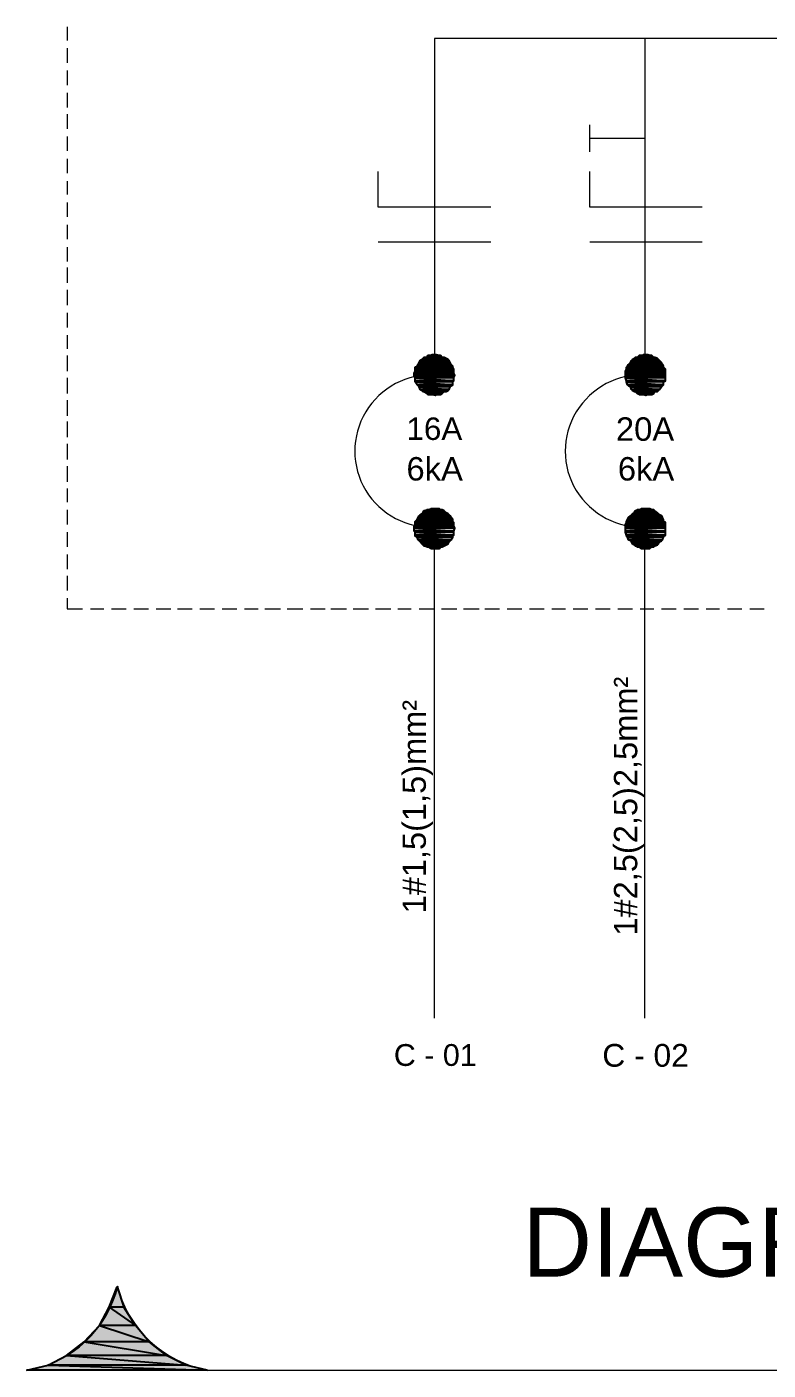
# Model space of a CAD drawing. Header units: millimetres. Extents: x 53 to 176, y -29 to 32.
# Drawn here: x 90.101 to 92.63, y 23.344 to 27.926 of the extents above; entities that cross this region are included whole.
import ezdxf

# ---------------------------------------------------------------- set-up
doc = ezdxf.new("R2010")
doc.units = ezdxf.units.MM
doc.layers.add('13 - Diagrama unifilar', color=7, linetype='Continuous', lineweight=30)
doc.styles.add('Arial0', font='arial.ttf', dxfattribs={"height": 3.14658})

msp = doc.modelspace()

# ---------------------------------------------------------------- hatches: boundary and pattern name
at = {"layer": '13 - Diagrama unifilar', "true_color": 0x000007}
h = msp.add_hatch(color=7, dxfattribs=at)
h.paths.add_polyline_path([(91.5118, 26.8042), (91.4688, 26.8042), (91.5184, 26.7976)])
h.paths.add_polyline_path([(91.4688, 26.8042), (91.5184, 26.7976), (91.4655, 26.7976)])
h = msp.add_hatch(color=7, dxfattribs=at)
h.paths.add_polyline_path([(91.4986, 26.8075), (91.4821, 26.8075), (91.5085, 26.8042)])
h.paths.add_polyline_path([(91.4821, 26.8075), (91.5085, 26.8042), (91.4788, 26.8042)])
h = msp.add_hatch(color=7, dxfattribs=at)
h.paths.add_polyline_path([(92.233, 26.8042), (92.19, 26.8042), (92.2396, 26.7976)])
h.paths.add_polyline_path([(92.19, 26.8042), (92.2396, 26.7976), (92.1834, 26.7976)])
h = msp.add_hatch(color=7, dxfattribs=at)
h.paths.add_polyline_path([(92.2197, 26.8075), (92.2032, 26.8075), (92.2264, 26.8042)])
h.paths.add_polyline_path([(92.2032, 26.8075), (92.2264, 26.8042), (92.1966, 26.8042)])
h = msp.add_hatch(color=7, dxfattribs=at)
h.paths.add_polyline_path([(91.5548, 26.7678), (91.4324, 26.7678), (91.5548, 26.7645)])
h.paths.add_polyline_path([(91.4324, 26.7678), (91.5548, 26.7645), (91.4258, 26.7645)])
h = msp.add_hatch(color=7, dxfattribs=at)
h.paths.add_polyline_path([(91.5548, 26.7645), (91.4258, 26.7645), (91.5581, 26.7579)])
h.paths.add_polyline_path([(91.4258, 26.7645), (91.5581, 26.7579), (91.4258, 26.7579)])
h = msp.add_hatch(color=7, dxfattribs=at)
h.paths.add_polyline_path([(91.5581, 26.7579), (91.4258, 26.7579), (91.5581, 26.7513)])
h.paths.add_polyline_path([(91.4258, 26.7579), (91.5581, 26.7513), (91.4258, 26.7513)])
h = msp.add_hatch(color=7, dxfattribs=at)
h.paths.add_polyline_path([(91.5482, 26.7744), (91.4357, 26.7744), (91.5548, 26.7678)])
h.paths.add_polyline_path([(91.4357, 26.7744), (91.5548, 26.7678), (91.4324, 26.7678)])
h = msp.add_hatch(color=7, dxfattribs=at)
h.paths.add_polyline_path([(91.5449, 26.781), (91.4391, 26.781), (91.5482, 26.7744)])
h.paths.add_polyline_path([(91.4391, 26.781), (91.5482, 26.7744), (91.4357, 26.7744)])
h = msp.add_hatch(color=7, dxfattribs=at)
h.paths.add_polyline_path([(91.5416, 26.7876), (91.4424, 26.7876), (91.5449, 26.781)])
h.paths.add_polyline_path([(91.4424, 26.7876), (91.5449, 26.781), (91.4391, 26.781)])
h = msp.add_hatch(color=7, dxfattribs=at)
h.paths.add_polyline_path([(91.5383, 26.7909), (91.449, 26.7909), (91.5416, 26.7876)])
h.paths.add_polyline_path([(91.449, 26.7909), (91.5416, 26.7876), (91.4424, 26.7876)])
h = msp.add_hatch(color=7, dxfattribs=at)
h.paths.add_polyline_path([(91.5317, 26.7943), (91.4523, 26.7943), (91.5383, 26.7909)])
h.paths.add_polyline_path([(91.4523, 26.7943), (91.5383, 26.7909), (91.449, 26.7909)])
h = msp.add_hatch(color=7, dxfattribs=at)
h.paths.add_polyline_path([(91.5251, 26.7976), (91.4556, 26.7976), (91.5317, 26.7943)])
h.paths.add_polyline_path([(91.4556, 26.7976), (91.5317, 26.7943), (91.4523, 26.7943)])
h = msp.add_hatch(color=7, dxfattribs=at)
h.paths.add_polyline_path([(92.2793, 26.7579), (92.147, 26.7579), (92.2793, 26.7513)])
h.paths.add_polyline_path([(92.147, 26.7579), (92.2793, 26.7513), (92.1437, 26.7513)])
h = msp.add_hatch(color=7, dxfattribs=at)
h.paths.add_polyline_path([(92.2727, 26.7678), (92.1503, 26.7678), (92.2727, 26.7645)])
h.paths.add_polyline_path([(92.1503, 26.7678), (92.2727, 26.7645), (92.147, 26.7645)])
h = msp.add_hatch(color=7, dxfattribs=at)
h.paths.add_polyline_path([(92.2727, 26.7645), (92.147, 26.7645), (92.2793, 26.7579)])
h.paths.add_polyline_path([(92.147, 26.7645), (92.2793, 26.7579), (92.147, 26.7579)])
h = msp.add_hatch(color=7, dxfattribs=at)
h.paths.add_polyline_path([(92.2694, 26.7744), (92.1536, 26.7744), (92.2727, 26.7678)])
h.paths.add_polyline_path([(92.1536, 26.7744), (92.2727, 26.7678), (92.1503, 26.7678)])
h = msp.add_hatch(color=7, dxfattribs=at)
h.paths.add_polyline_path([(92.2661, 26.781), (92.1602, 26.781), (92.2694, 26.7744)])
h.paths.add_polyline_path([(92.1602, 26.781), (92.2694, 26.7744), (92.1536, 26.7744)])
h = msp.add_hatch(color=7, dxfattribs=at)
h.paths.add_polyline_path([(92.2594, 26.7876), (92.1635, 26.7876), (92.2661, 26.781)])
h.paths.add_polyline_path([(92.1635, 26.7876), (92.2661, 26.781), (92.1602, 26.781)])
h = msp.add_hatch(color=7, dxfattribs=at)
h.paths.add_polyline_path([(92.2561, 26.7909), (92.1668, 26.7909), (92.2594, 26.7876)])
h.paths.add_polyline_path([(92.1668, 26.7909), (92.2594, 26.7876), (92.1635, 26.7876)])
h = msp.add_hatch(color=7, dxfattribs=at)
h.paths.add_polyline_path([(92.2528, 26.7943), (92.1734, 26.7943), (92.2561, 26.7909)])
h.paths.add_polyline_path([(92.1734, 26.7943), (92.2561, 26.7909), (92.1668, 26.7909)])
h = msp.add_hatch(color=7, dxfattribs=at)
h.paths.add_polyline_path([(92.2429, 26.7976), (92.1767, 26.7976), (92.2528, 26.7943)])
h.paths.add_polyline_path([(92.1767, 26.7976), (92.2528, 26.7943), (92.1734, 26.7943)])
h = msp.add_hatch(color=7, dxfattribs=at)
h.paths.add_polyline_path([(91.5581, 26.7513), (91.4258, 26.7513), (91.5581, 26.7446)])
h.paths.add_polyline_path([(91.4258, 26.7513), (91.5581, 26.7446), (91.4225, 26.7446)])
h = msp.add_hatch(color=7, dxfattribs=at)
h.paths.add_polyline_path([(91.5581, 26.7446), (91.4225, 26.7446), (91.5615, 26.738)])
h.paths.add_polyline_path([(91.4225, 26.7446), (91.5615, 26.738), (91.4225, 26.738)])
h = msp.add_hatch(color=7, dxfattribs=at)
h.paths.add_polyline_path([(91.5615, 26.738), (91.4225, 26.738), (91.5581, 26.7314)])
h.paths.add_polyline_path([(91.4225, 26.738), (91.5581, 26.7314), (91.4225, 26.7314)])
h = msp.add_hatch(color=7, dxfattribs=at)
h.paths.add_polyline_path([(91.5581, 26.7314), (91.4225, 26.7314), (91.5581, 26.7281)])
h.paths.add_polyline_path([(91.4225, 26.7314), (91.5581, 26.7281), (91.4258, 26.7281)])
h = msp.add_hatch(color=7, dxfattribs=at)
h.paths.add_polyline_path([(91.5581, 26.7281), (91.4258, 26.7281), (91.5581, 26.7182)])
h.paths.add_polyline_path([(91.4258, 26.7281), (91.5581, 26.7182), (91.4258, 26.7182)])
h = msp.add_hatch(color=7, dxfattribs=at)
h.paths.add_polyline_path([(91.5581, 26.7182), (91.4258, 26.7182), (91.5548, 26.7149)])
h.paths.add_polyline_path([(91.4258, 26.7182), (91.5548, 26.7149), (91.4258, 26.7149)])
h = msp.add_hatch(color=7, dxfattribs=at)
h.paths.add_polyline_path([(91.5548, 26.7149), (91.4258, 26.7149), (91.5548, 26.7049)])
h.paths.add_polyline_path([(91.4258, 26.7149), (91.5548, 26.7049), (91.4324, 26.7049)])
h = msp.add_hatch(color=7, dxfattribs=at)
h.paths.add_polyline_path([(92.2793, 26.7513), (92.1437, 26.7513), (92.2793, 26.7446)])
h.paths.add_polyline_path([(92.1437, 26.7513), (92.2793, 26.7446), (92.1437, 26.7446)])
h = msp.add_hatch(color=7, dxfattribs=at)
h.paths.add_polyline_path([(92.2793, 26.7446), (92.1437, 26.7446), (92.2793, 26.738)])
h.paths.add_polyline_path([(92.1437, 26.7446), (92.2793, 26.738), (92.1437, 26.738)])
h = msp.add_hatch(color=7, dxfattribs=at)
h.paths.add_polyline_path([(92.2793, 26.738), (92.1437, 26.738), (92.2793, 26.7314)])
h.paths.add_polyline_path([(92.1437, 26.738), (92.2793, 26.7314), (92.1437, 26.7314)])
h = msp.add_hatch(color=7, dxfattribs=at)
h.paths.add_polyline_path([(92.2793, 26.7314), (92.1437, 26.7314), (92.2793, 26.7281)])
h.paths.add_polyline_path([(92.1437, 26.7314), (92.2793, 26.7281), (92.1437, 26.7281)])
h = msp.add_hatch(color=7, dxfattribs=at)
h.paths.add_polyline_path([(92.2793, 26.7281), (92.1437, 26.7281), (92.2793, 26.7182)])
h.paths.add_polyline_path([(92.1437, 26.7281), (92.2793, 26.7182), (92.147, 26.7182)])
h = msp.add_hatch(color=7, dxfattribs=at)
h.paths.add_polyline_path([(92.2793, 26.7182), (92.147, 26.7182), (92.2727, 26.7149)])
h.paths.add_polyline_path([(92.147, 26.7182), (92.2727, 26.7149), (92.147, 26.7149)])
h = msp.add_hatch(color=7, dxfattribs=at)
h.paths.add_polyline_path([(92.2727, 26.7149), (92.147, 26.7149), (92.2727, 26.7049)])
h.paths.add_polyline_path([(92.147, 26.7149), (92.2727, 26.7049), (92.1503, 26.7049)])
h = msp.add_hatch(color=7, dxfattribs=at)
h.paths.add_polyline_path([(91.5548, 26.7049), (91.4324, 26.7049), (91.5482, 26.7016)])
h.paths.add_polyline_path([(91.4324, 26.7049), (91.5482, 26.7016), (91.4357, 26.7016)])
h = msp.add_hatch(color=7, dxfattribs=at)
h.paths.add_polyline_path([(91.5482, 26.7016), (91.4357, 26.7016), (91.5449, 26.6983)])
h.paths.add_polyline_path([(91.4357, 26.7016), (91.5449, 26.6983), (91.4391, 26.6983)])
h = msp.add_hatch(color=7, dxfattribs=at)
h.paths.add_polyline_path([(91.5449, 26.6983), (91.4391, 26.6983), (91.5416, 26.6884)])
h.paths.add_polyline_path([(91.4391, 26.6983), (91.5416, 26.6884), (91.4424, 26.6884)])
h = msp.add_hatch(color=7, dxfattribs=at)
h.paths.add_polyline_path([(91.5416, 26.6884), (91.4424, 26.6884), (91.5383, 26.6851)])
h.paths.add_polyline_path([(91.4424, 26.6884), (91.5383, 26.6851), (91.449, 26.6851)])
h = msp.add_hatch(color=7, dxfattribs=at)
h.paths.add_polyline_path([(91.5383, 26.6851), (91.449, 26.6851), (91.5317, 26.6818)])
h.paths.add_polyline_path([(91.449, 26.6851), (91.5317, 26.6818), (91.4523, 26.6818)])
h = msp.add_hatch(color=7, dxfattribs=at)
h.paths.add_polyline_path([(91.5251, 26.6818), (91.4556, 26.6818), (91.5184, 26.6752)])
h.paths.add_polyline_path([(91.4556, 26.6818), (91.5184, 26.6752), (91.4655, 26.6752)])
h = msp.add_hatch(color=7, dxfattribs=at)
h.paths.add_polyline_path([(91.5184, 26.6752), (91.4655, 26.6752), (91.5118, 26.6719)])
h.paths.add_polyline_path([(91.4655, 26.6752), (91.5118, 26.6719), (91.4688, 26.6719)])
h = msp.add_hatch(color=7, dxfattribs=at)
h.paths.add_polyline_path([(91.4788, 26.6719), (91.4821, 26.6719), (91.4986, 26.6719)])
h.paths.add_polyline_path([(91.4821, 26.6719), (91.4986, 26.6719), (91.4953, 26.6686)])
h = msp.add_hatch(color=7, dxfattribs=at)
h.paths.add_polyline_path([(92.2727, 26.7049), (92.1503, 26.7049), (92.2694, 26.7016)])
h.paths.add_polyline_path([(92.1503, 26.7049), (92.2694, 26.7016), (92.1536, 26.7016)])
h = msp.add_hatch(color=7, dxfattribs=at)
h.paths.add_polyline_path([(92.2694, 26.7016), (92.1536, 26.7016), (92.2661, 26.6983)])
h.paths.add_polyline_path([(92.1536, 26.7016), (92.2661, 26.6983), (92.1602, 26.6983)])
h = msp.add_hatch(color=7, dxfattribs=at)
h.paths.add_polyline_path([(92.2661, 26.6983), (92.1602, 26.6983), (92.2594, 26.6884)])
h.paths.add_polyline_path([(92.1602, 26.6983), (92.2594, 26.6884), (92.1635, 26.6884)])
h = msp.add_hatch(color=7, dxfattribs=at)
h.paths.add_polyline_path([(92.2594, 26.6884), (92.1635, 26.6884), (92.2561, 26.6851)])
h.paths.add_polyline_path([(92.1635, 26.6884), (92.2561, 26.6851), (92.1668, 26.6851)])
h = msp.add_hatch(color=7, dxfattribs=at)
h.paths.add_polyline_path([(92.2561, 26.6851), (92.1668, 26.6851), (92.2528, 26.6818)])
h.paths.add_polyline_path([(92.1668, 26.6851), (92.2528, 26.6818), (92.1734, 26.6818)])
h = msp.add_hatch(color=7, dxfattribs=at)
h.paths.add_polyline_path([(92.2429, 26.6818), (92.1767, 26.6818), (92.2396, 26.6752)])
h.paths.add_polyline_path([(92.1767, 26.6818), (92.2396, 26.6752), (92.1834, 26.6752)])
h = msp.add_hatch(color=7, dxfattribs=at)
h.paths.add_polyline_path([(92.2396, 26.6752), (92.1834, 26.6752), (92.233, 26.6719)])
h.paths.add_polyline_path([(92.1834, 26.6752), (92.233, 26.6719), (92.19, 26.6719)])
h = msp.add_hatch(color=7, dxfattribs=at)
h.paths.add_polyline_path([(92.1966, 26.6719), (92.2032, 26.6719), (92.2197, 26.6719)])
h.paths.add_polyline_path([(92.2032, 26.6719), (92.2197, 26.6719), (92.2131, 26.6686)])
h = msp.add_hatch(color=7, dxfattribs=at)
h.paths.add_polyline_path([(91.5449, 26.2584), (91.4391, 26.2584), (91.5482, 26.2517)])
h.paths.add_polyline_path([(91.4391, 26.2584), (91.5482, 26.2517), (91.4357, 26.2517)])
h = msp.add_hatch(color=7, dxfattribs=at)
h.paths.add_polyline_path([(91.5416, 26.2617), (91.4424, 26.2617), (91.5449, 26.2584)])
h.paths.add_polyline_path([(91.4424, 26.2617), (91.5449, 26.2584), (91.4391, 26.2584)])
h = msp.add_hatch(color=7, dxfattribs=at)
h.paths.add_polyline_path([(91.5383, 26.265), (91.449, 26.265), (91.5416, 26.2617)])
h.paths.add_polyline_path([(91.449, 26.265), (91.5416, 26.2617), (91.4424, 26.2617)])
h = msp.add_hatch(color=7, dxfattribs=at)
h.paths.add_polyline_path([(91.5317, 26.2683), (91.4523, 26.2683), (91.5383, 26.265)])
h.paths.add_polyline_path([(91.4523, 26.2683), (91.5383, 26.265), (91.449, 26.265)])
h = msp.add_hatch(color=7, dxfattribs=at)
h.paths.add_polyline_path([(91.5251, 26.2749), (91.4556, 26.2749), (91.5317, 26.2683)])
h.paths.add_polyline_path([(91.4556, 26.2749), (91.5317, 26.2683), (91.4523, 26.2683)])
h = msp.add_hatch(color=7, dxfattribs=at)
h.paths.add_polyline_path([(91.5184, 26.2782), (91.4655, 26.2782), (91.5251, 26.2749)])
h.paths.add_polyline_path([(91.4655, 26.2782), (91.5251, 26.2749), (91.4556, 26.2749)])
h = msp.add_hatch(color=7, dxfattribs=at)
h.paths.add_polyline_path([(91.5085, 26.2815), (91.4788, 26.2815), (91.5118, 26.2782)])
h.paths.add_polyline_path([(91.4788, 26.2815), (91.5118, 26.2782), (91.4688, 26.2782)])
h = msp.add_hatch(color=7, dxfattribs=at)
h.paths.add_polyline_path([(92.2661, 26.2584), (92.1602, 26.2584), (92.2694, 26.2517)])
h.paths.add_polyline_path([(92.1602, 26.2584), (92.2694, 26.2517), (92.1536, 26.2517)])
h = msp.add_hatch(color=7, dxfattribs=at)
h.paths.add_polyline_path([(92.2594, 26.2617), (92.1635, 26.2617), (92.2661, 26.2584)])
h.paths.add_polyline_path([(92.1635, 26.2617), (92.2661, 26.2584), (92.1602, 26.2584)])
h = msp.add_hatch(color=7, dxfattribs=at)
h.paths.add_polyline_path([(92.2561, 26.265), (92.1668, 26.265), (92.2594, 26.2617)])
h.paths.add_polyline_path([(92.1668, 26.265), (92.2594, 26.2617), (92.1635, 26.2617)])
h = msp.add_hatch(color=7, dxfattribs=at)
h.paths.add_polyline_path([(92.2528, 26.2683), (92.1734, 26.2683), (92.2561, 26.265)])
h.paths.add_polyline_path([(92.1734, 26.2683), (92.2561, 26.265), (92.1668, 26.265)])
h = msp.add_hatch(color=7, dxfattribs=at)
h.paths.add_polyline_path([(92.2429, 26.2749), (92.1767, 26.2749), (92.2528, 26.2683)])
h.paths.add_polyline_path([(92.1767, 26.2749), (92.2528, 26.2683), (92.1734, 26.2683)])
h = msp.add_hatch(color=7, dxfattribs=at)
h.paths.add_polyline_path([(92.2396, 26.2782), (92.1834, 26.2782), (92.2429, 26.2749)])
h.paths.add_polyline_path([(92.1834, 26.2782), (92.2429, 26.2749), (92.1767, 26.2749)])
h = msp.add_hatch(color=7, dxfattribs=at)
h.paths.add_polyline_path([(92.2264, 26.2815), (92.1966, 26.2815), (92.233, 26.2782)])
h.paths.add_polyline_path([(92.1966, 26.2815), (92.233, 26.2782), (92.19, 26.2782)])
h = msp.add_hatch(color=7, dxfattribs=at)
h.paths.add_polyline_path([(91.5581, 26.2286), (91.4258, 26.2286), (91.5581, 26.222)])
h.paths.add_polyline_path([(91.4258, 26.2286), (91.5581, 26.222), (91.4225, 26.222)])
h = msp.add_hatch(color=7, dxfattribs=at)
h.paths.add_polyline_path([(91.5581, 26.222), (91.4225, 26.222), (91.5615, 26.2154)])
h.paths.add_polyline_path([(91.4225, 26.222), (91.5615, 26.2154), (91.4225, 26.2154)])
h = msp.add_hatch(color=7, dxfattribs=at)
h.paths.add_polyline_path([(91.5615, 26.2154), (91.4225, 26.2154), (91.5581, 26.2054)])
h.paths.add_polyline_path([(91.4225, 26.2154), (91.5581, 26.2054), (91.4225, 26.2054)])
h = msp.add_hatch(color=7, dxfattribs=at)
h.paths.add_polyline_path([(91.5548, 26.2451), (91.4324, 26.2451), (91.5548, 26.2385)])
h.paths.add_polyline_path([(91.4324, 26.2451), (91.5548, 26.2385), (91.4258, 26.2385)])
h = msp.add_hatch(color=7, dxfattribs=at)
h.paths.add_polyline_path([(91.5548, 26.2385), (91.4258, 26.2385), (91.5581, 26.2352)])
h.paths.add_polyline_path([(91.4258, 26.2385), (91.5581, 26.2352), (91.4258, 26.2352)])
h = msp.add_hatch(color=7, dxfattribs=at)
h.paths.add_polyline_path([(91.5581, 26.2352), (91.4258, 26.2352), (91.5581, 26.2286)])
h.paths.add_polyline_path([(91.4258, 26.2352), (91.5581, 26.2286), (91.4258, 26.2286)])
h = msp.add_hatch(color=7, dxfattribs=at)
h.paths.add_polyline_path([(91.5482, 26.2517), (91.4357, 26.2517), (91.5548, 26.2451)])
h.paths.add_polyline_path([(91.4357, 26.2517), (91.5548, 26.2451), (91.4324, 26.2451)])
h = msp.add_hatch(color=7, dxfattribs=at)
h.paths.add_polyline_path([(92.2793, 26.2352), (92.147, 26.2352), (92.2793, 26.2286)])
h.paths.add_polyline_path([(92.147, 26.2352), (92.2793, 26.2286), (92.1437, 26.2286)])
h = msp.add_hatch(color=7, dxfattribs=at)
h.paths.add_polyline_path([(92.2793, 26.2286), (92.1437, 26.2286), (92.2793, 26.222)])
h.paths.add_polyline_path([(92.1437, 26.2286), (92.2793, 26.222), (92.1437, 26.222)])
h = msp.add_hatch(color=7, dxfattribs=at)
h.paths.add_polyline_path([(92.2793, 26.222), (92.1437, 26.222), (92.2793, 26.2154)])
h.paths.add_polyline_path([(92.1437, 26.222), (92.2793, 26.2154), (92.1437, 26.2154)])
h = msp.add_hatch(color=7, dxfattribs=at)
h.paths.add_polyline_path([(92.2793, 26.2154), (92.1437, 26.2154), (92.2793, 26.2054)])
h.paths.add_polyline_path([(92.1437, 26.2154), (92.2793, 26.2054), (92.1437, 26.2054)])
h = msp.add_hatch(color=7, dxfattribs=at)
h.paths.add_polyline_path([(92.2727, 26.2451), (92.1503, 26.2451), (92.2727, 26.2385)])
h.paths.add_polyline_path([(92.1503, 26.2451), (92.2727, 26.2385), (92.147, 26.2385)])
h = msp.add_hatch(color=7, dxfattribs=at)
h.paths.add_polyline_path([(92.2727, 26.2385), (92.147, 26.2385), (92.2793, 26.2352)])
h.paths.add_polyline_path([(92.147, 26.2385), (92.2793, 26.2352), (92.147, 26.2352)])
h = msp.add_hatch(color=7, dxfattribs=at)
h.paths.add_polyline_path([(92.2694, 26.2517), (92.1536, 26.2517), (92.2727, 26.2451)])
h.paths.add_polyline_path([(92.1536, 26.2517), (92.2727, 26.2451), (92.1503, 26.2451)])
h = msp.add_hatch(color=7, dxfattribs=at)
h.paths.add_polyline_path([(91.5581, 26.2054), (91.4225, 26.2054), (91.5581, 26.2021)])
h.paths.add_polyline_path([(91.4225, 26.2054), (91.5581, 26.2021), (91.4258, 26.2021)])
h = msp.add_hatch(color=7, dxfattribs=at)
h.paths.add_polyline_path([(91.5581, 26.2021), (91.4258, 26.2021), (91.5581, 26.1922)])
h.paths.add_polyline_path([(91.4258, 26.2021), (91.5581, 26.1922), (91.4258, 26.1922)])
h = msp.add_hatch(color=7, dxfattribs=at)
h.paths.add_polyline_path([(91.5581, 26.1922), (91.4258, 26.1922), (91.5548, 26.1889)])
h.paths.add_polyline_path([(91.4258, 26.1922), (91.5548, 26.1889), (91.4258, 26.1889)])
h = msp.add_hatch(color=7, dxfattribs=at)
h.paths.add_polyline_path([(91.5548, 26.1889), (91.4258, 26.1889), (91.5548, 26.1856)])
h.paths.add_polyline_path([(91.4258, 26.1889), (91.5548, 26.1856), (91.4324, 26.1856)])
h = msp.add_hatch(color=7, dxfattribs=at)
h.paths.add_polyline_path([(91.5548, 26.1856), (91.4324, 26.1856), (91.5482, 26.1757)])
h.paths.add_polyline_path([(91.4324, 26.1856), (91.5482, 26.1757), (91.4357, 26.1757)])
h = msp.add_hatch(color=7, dxfattribs=at)
h.paths.add_polyline_path([(91.5482, 26.1757), (91.4357, 26.1757), (91.5449, 26.1724)])
h.paths.add_polyline_path([(91.4357, 26.1757), (91.5449, 26.1724), (91.4391, 26.1724)])
h = msp.add_hatch(color=7, dxfattribs=at)
h.paths.add_polyline_path([(91.5449, 26.1724), (91.4391, 26.1724), (91.5416, 26.169)])
h.paths.add_polyline_path([(91.4391, 26.1724), (91.5416, 26.169), (91.4424, 26.169)])
h = msp.add_hatch(color=7, dxfattribs=at)
h.paths.add_polyline_path([(91.5416, 26.169), (91.4424, 26.169), (91.5383, 26.1624)])
h.paths.add_polyline_path([(91.4424, 26.169), (91.5383, 26.1624), (91.449, 26.1624)])
h = msp.add_hatch(color=7, dxfattribs=at)
h.paths.add_polyline_path([(91.5383, 26.1624), (91.449, 26.1624), (91.5317, 26.1591)])
h.paths.add_polyline_path([(91.449, 26.1624), (91.5317, 26.1591), (91.4523, 26.1591)])
h = msp.add_hatch(color=7, dxfattribs=at)
h.paths.add_polyline_path([(92.2793, 26.2054), (92.1437, 26.2054), (92.2793, 26.2021)])
h.paths.add_polyline_path([(92.1437, 26.2054), (92.2793, 26.2021), (92.1437, 26.2021)])
h = msp.add_hatch(color=7, dxfattribs=at)
h.paths.add_polyline_path([(92.2793, 26.2021), (92.1437, 26.2021), (92.2793, 26.1922)])
h.paths.add_polyline_path([(92.1437, 26.2021), (92.2793, 26.1922), (92.147, 26.1922)])
h = msp.add_hatch(color=7, dxfattribs=at)
h.paths.add_polyline_path([(92.2793, 26.1922), (92.147, 26.1922), (92.2727, 26.1889)])
h.paths.add_polyline_path([(92.147, 26.1922), (92.2727, 26.1889), (92.147, 26.1889)])
h = msp.add_hatch(color=7, dxfattribs=at)
h.paths.add_polyline_path([(92.2727, 26.1889), (92.147, 26.1889), (92.2727, 26.1856)])
h.paths.add_polyline_path([(92.147, 26.1889), (92.2727, 26.1856), (92.1503, 26.1856)])
h = msp.add_hatch(color=7, dxfattribs=at)
h.paths.add_polyline_path([(92.2727, 26.1856), (92.1503, 26.1856), (92.2694, 26.1757)])
h.paths.add_polyline_path([(92.1503, 26.1856), (92.2694, 26.1757), (92.1536, 26.1757)])
h = msp.add_hatch(color=7, dxfattribs=at)
h.paths.add_polyline_path([(92.2694, 26.1757), (92.1536, 26.1757), (92.2661, 26.1724)])
h.paths.add_polyline_path([(92.1536, 26.1757), (92.2661, 26.1724), (92.1602, 26.1724)])
h = msp.add_hatch(color=7, dxfattribs=at)
h.paths.add_polyline_path([(92.2661, 26.1724), (92.1602, 26.1724), (92.2594, 26.169)])
h.paths.add_polyline_path([(92.1602, 26.1724), (92.2594, 26.169), (92.1635, 26.169)])
h = msp.add_hatch(color=7, dxfattribs=at)
h.paths.add_polyline_path([(92.2594, 26.169), (92.1635, 26.169), (92.2561, 26.1624)])
h.paths.add_polyline_path([(92.1635, 26.169), (92.2561, 26.1624), (92.1668, 26.1624)])
h = msp.add_hatch(color=7, dxfattribs=at)
h.paths.add_polyline_path([(92.2561, 26.1624), (92.1668, 26.1624), (92.2528, 26.1591)])
h.paths.add_polyline_path([(92.1668, 26.1624), (92.2528, 26.1591), (92.1734, 26.1591)])
h = msp.add_hatch(color=7, dxfattribs=at)
h.paths.add_polyline_path([(91.5317, 26.1591), (91.4523, 26.1591), (91.5251, 26.1558)])
h.paths.add_polyline_path([(91.4523, 26.1591), (91.5251, 26.1558), (91.4556, 26.1558)])
h = msp.add_hatch(color=7, dxfattribs=at)
h.paths.add_polyline_path([(91.5251, 26.1558), (91.4556, 26.1558), (91.5184, 26.1525)])
h.paths.add_polyline_path([(91.4556, 26.1558), (91.5184, 26.1525), (91.4655, 26.1525)])
h = msp.add_hatch(color=7, dxfattribs=at)
h.paths.add_polyline_path([(91.5118, 26.1525), (91.4688, 26.1525), (91.5085, 26.1459)])
h.paths.add_polyline_path([(91.4688, 26.1525), (91.5085, 26.1459), (91.4788, 26.1459)])
h = msp.add_hatch(color=7, dxfattribs=at)
h.paths.add_polyline_path([(92.2528, 26.1591), (92.1734, 26.1591), (92.2429, 26.1558)])
h.paths.add_polyline_path([(92.1734, 26.1591), (92.2429, 26.1558), (92.1767, 26.1558)])
h = msp.add_hatch(color=7, dxfattribs=at)
h.paths.add_polyline_path([(92.2429, 26.1558), (92.1767, 26.1558), (92.2396, 26.1525)])
h.paths.add_polyline_path([(92.1767, 26.1558), (92.2396, 26.1525), (92.1834, 26.1525)])
h = msp.add_hatch(color=7, dxfattribs=at)
h.paths.add_polyline_path([(92.233, 26.1525), (92.19, 26.1525), (92.2264, 26.1459)])
h.paths.add_polyline_path([(92.19, 26.1525), (92.2264, 26.1459), (92.1966, 26.1459)])
at = {"layer": '13 - Diagrama unifilar', "true_color": 0x000005}
msp.add_hatch(color=5, dxfattribs=at).paths.add_polyline_path([(90.4087, 23.6285), (90.4319, 23.5591), (90.3823, 23.5591)])
h = msp.add_hatch(color=5, dxfattribs=at)
h.paths.add_polyline_path([(90.4319, 23.5591), (90.3823, 23.5591), (90.4716, 23.4962)])
h.paths.add_polyline_path([(90.3823, 23.5591), (90.4716, 23.4962), (90.3492, 23.4962)])
h = msp.add_hatch(color=5, dxfattribs=at)
h.paths.add_polyline_path([(90.4716, 23.4962), (90.3492, 23.4962), (90.5179, 23.44)])
h.paths.add_polyline_path([(90.3492, 23.4962), (90.5179, 23.44), (90.2963, 23.44)])
h = msp.add_hatch(color=5, dxfattribs=at)
h.paths.add_polyline_path([(90.5179, 23.44), (90.2963, 23.44), (90.5774, 23.3937)])
h.paths.add_polyline_path([(90.2963, 23.44), (90.5774, 23.3937), (90.2367, 23.3937)])
h = msp.add_hatch(color=5, dxfattribs=at)
h.paths.add_polyline_path([(90.5774, 23.3937), (90.2367, 23.3937), (90.6436, 23.3606)])
h.paths.add_polyline_path([(90.2367, 23.3937), (90.6436, 23.3606), (90.1739, 23.3606)])
h = msp.add_hatch(color=5, dxfattribs=at)
h.paths.add_polyline_path([(90.6436, 23.3606), (90.1739, 23.3606), (90.7164, 23.344)])
h.paths.add_polyline_path([(90.1739, 23.3606), (90.7164, 23.344), (90.1011, 23.344)])

# ---------------------------------------------------------------- linework, layer by layer
at = {"layer": '13 - Diagrama unifilar', "color": 6, "linetype": 'Continuous', "lineweight": 9, "true_color": 0x000006}
for points in [[(90.2383, 27.9256), (90.2383, 27.8793), (90.2383, 27.8793)], [(90.2383, 27.8528), (90.2383, 27.8032), (90.2383, 27.8032)], [(90.2383, 27.7767), (90.2383, 27.7271), (90.2383, 27.7271)], [(90.2383, 27.7006), (90.2383, 27.651), (90.2383, 27.651)], [(90.2383, 27.6279), (90.2383, 27.5782), (90.2383, 27.5782)], [(90.2383, 27.5518), (90.2383, 27.5022), (90.2383, 27.5022)], [(90.2383, 27.4757), (90.2383, 27.4261), (90.2383, 27.4261)], [(90.2383, 27.3996), (90.2383, 27.3533), (90.2383, 27.3533)], [(90.2383, 27.3268), (90.2383, 27.2772), (90.2383, 27.2772)], [(90.2383, 27.2508), (90.2383, 27.2011), (90.2383, 27.2011)], [(90.2383, 27.1747), (90.2383, 27.1251), (90.2383, 27.1251)], [(90.2383, 27.1052), (90.2383, 27.0523), (90.2383, 27.0523)], [(90.2383, 27.0291), (90.2383, 26.9762), (90.2383, 26.9762)], [(90.2383, 26.9497), (90.2383, 26.9001), (90.2383, 26.9001)], [(90.2383, 26.8736), (90.2383, 26.8273), (90.2383, 26.8273)], [(90.2383, 26.8042), (90.2383, 26.7513), (90.2383, 26.7513)], [(90.2383, 26.7281), (90.2383, 26.6752), (90.2383, 26.6752)], [(90.2383, 26.652), (90.2383, 26.5991), (90.2383, 26.5991)], [(90.2383, 26.5792), (90.2383, 26.5263), (90.2383, 26.5263)], [(90.2383, 26.5032), (90.2383, 26.4502), (90.2383, 26.4502)], [(90.2383, 26.4271), (90.2383, 26.3741), (90.2383, 26.3741)], [(90.2383, 26.351), (90.2383, 26.3047), (90.2383, 26.3047)], [(90.2383, 26.2782), (90.2383, 26.2286), (90.2383, 26.2286)], [(90.2383, 26.2021), (90.2383, 26.1525), (90.2383, 26.1525)], [(90.2383, 26.126), (90.2383, 26.0764), (90.2383, 26.0764)], [(90.2383, 26.0533), (90.2383, 26.0037), (90.2383, 26.0037)], [(90.2383, 25.9772), (90.2383, 25.9408), (90.2912, 25.9408)], [(90.3177, 25.9408), (90.364, 25.9408), (90.364, 25.9408)], [(90.3904, 25.9408), (90.44, 25.9408), (90.44, 25.9408)], [(90.4665, 25.9408), (90.5161, 25.9408), (90.5161, 25.9408)], [(90.5426, 25.9408), (90.5922, 25.9408), (90.5922, 25.9408)], [(90.6154, 25.9408), (90.665, 25.9408), (90.665, 25.9408)], [(90.6915, 25.9408), (90.7411, 25.9408), (90.7411, 25.9408)], [(90.7675, 25.9408), (90.8172, 25.9408), (90.8172, 25.9408)], [(90.8436, 25.9408), (90.8899, 25.9408), (90.8899, 25.9408)], [(90.9131, 25.9408), (90.966, 25.9408), (90.966, 25.9408)], [(90.9892, 25.9408), (91.0421, 25.9408), (91.0421, 25.9408)], [(91.0686, 25.9408), (91.1182, 25.9408), (91.1182, 25.9408)], [(91.138, 25.9408), (91.191, 25.9408), (91.191, 25.9408)], [(91.2141, 25.9408), (91.267, 25.9408), (91.267, 25.9408)], [(91.2902, 25.9408), (91.3431, 25.9408), (91.3431, 25.9408)], [(91.3663, 25.9408), (91.4126, 25.9408), (91.4126, 25.9408)], [(91.4391, 25.9408), (91.492, 25.9408), (91.492, 25.9408)], [(91.5151, 25.9408), (91.5681, 25.9408), (91.5681, 25.9408)], [(91.5912, 25.9408), (91.6442, 25.9408), (91.6442, 25.9408)], [(91.664, 25.9408), (91.7136, 25.9408), (91.7136, 25.9408)], [(91.7401, 25.9408), (91.7897, 25.9408), (91.7897, 25.9408)], [(91.8162, 25.9408), (91.8658, 25.9408), (91.8658, 25.9408)], [(91.8922, 25.9408), (91.9386, 25.9408), (91.9386, 25.9408)], [(91.965, 25.9408), (92.0146, 25.9408), (92.0146, 25.9408)], [(92.0411, 25.9408), (92.0907, 25.9408), (92.0907, 25.9408)], [(92.1172, 25.9408), (92.1668, 25.9408), (92.1668, 25.9408)], [(92.1933, 25.9408), (92.2396, 25.9408), (92.2396, 25.9408)], [(92.2661, 25.9408), (92.3157, 25.9408), (92.3157, 25.9408)], [(92.3421, 25.9408), (92.3918, 25.9408), (92.3918, 25.9408)], [(92.4182, 25.9408), (92.4645, 25.9408), (92.4645, 25.9408)], [(92.491, 25.9408), (92.5406, 25.9408), (92.5406, 25.9408)], [(92.5671, 25.9408), (92.6167, 25.9408), (92.6167, 25.9408)]]:
    msp.add_lwpolyline(points, dxfattribs=at)
at = {"layer": '13 - Diagrama unifilar', "color": 7, "linetype": 'Continuous', "lineweight": 9, "true_color": 0x000007}
for points in [[(97.9657, 27.8859), (91.492, 27.8859), (91.492, 26.738)], [(92.2098, 27.8859), (92.2098, 26.738), (92.2098, 26.738)], [(92.2098, 27.5452), (92.0213, 27.5452), (92.0213, 27.5915)], [(92.0213, 27.4989), (92.0213, 27.5452), (92.0213, 27.5452)], [(91.6838, 27.3103), (91.492, 27.3103), (91.3001, 27.3103), (91.3001, 27.4327)], [(92.405, 27.3103), (92.2098, 27.3103), (92.0213, 27.3103), (92.0213, 27.4327)], [(91.6838, 27.1912), (91.492, 27.1912), (91.3001, 27.1912)], [(92.405, 27.1912), (92.2098, 27.1912), (92.0213, 27.1912)], [(91.492, 24.5448), (91.492, 26.2154), (91.492, 26.2154)], [(92.2098, 24.5448), (92.2098, 26.2154), (92.2098, 26.2154)]]:
    msp.add_lwpolyline(points, dxfattribs=at)
at = {"layer": '13 - Diagrama unifilar', "color": 7, "linetype": 'Continuous', "lineweight": -2, "true_color": 0x000007}
for points in [[(91.4688, 26.8042), (91.5184, 26.7976), (91.4655, 26.7976)], [(91.4788, 26.8042), (91.5118, 26.8042), (91.4688, 26.8042)], [(91.5118, 26.8042), (91.4688, 26.8042), (91.5184, 26.7976)], [(91.4821, 26.8075), (91.5085, 26.8042), (91.4788, 26.8042)], [(91.5085, 26.8042), (91.4788, 26.8042), (91.5118, 26.8042)], [(91.4953, 26.8075), (91.4986, 26.8075), (91.4821, 26.8075)], [(91.4986, 26.8075), (91.4821, 26.8075), (91.5085, 26.8042)], [(92.19, 26.8042), (92.2396, 26.7976), (92.1834, 26.7976)], [(92.1966, 26.8042), (92.233, 26.8042), (92.19, 26.8042)], [(92.233, 26.8042), (92.19, 26.8042), (92.2396, 26.7976)], [(92.2032, 26.8075), (92.2264, 26.8042), (92.1966, 26.8042)], [(92.2264, 26.8042), (92.1966, 26.8042), (92.233, 26.8042)], [(92.2131, 26.8075), (92.2197, 26.8075), (92.2032, 26.8075)], [(92.2197, 26.8075), (92.2032, 26.8075), (92.2264, 26.8042)], [(91.4324, 26.7678), (91.5548, 26.7645), (91.4258, 26.7645)], [(91.5548, 26.7645), (91.4258, 26.7645), (91.5581, 26.7579)], [(91.4258, 26.7645), (91.5581, 26.7579), (91.4258, 26.7579)], [(91.5581, 26.7579), (91.4258, 26.7579), (91.5581, 26.7513)], [(91.4258, 26.7579), (91.5581, 26.7513), (91.4258, 26.7513)], [(91.4357, 26.7744), (91.5548, 26.7678), (91.4324, 26.7678)], [(91.5548, 26.7678), (91.4324, 26.7678), (91.5548, 26.7645)], [(91.4391, 26.781), (91.5482, 26.7744), (91.4357, 26.7744)], [(91.5482, 26.7744), (91.4357, 26.7744), (91.5548, 26.7678)], [(91.4424, 26.7876), (91.5449, 26.781), (91.4391, 26.781)], [(91.5449, 26.781), (91.4391, 26.781), (91.5482, 26.7744)], [(91.449, 26.7909), (91.5416, 26.7876), (91.4424, 26.7876)], [(91.5416, 26.7876), (91.4424, 26.7876), (91.5449, 26.781)], [(91.4523, 26.7943), (91.5383, 26.7909), (91.449, 26.7909)], [(91.5383, 26.7909), (91.449, 26.7909), (91.5416, 26.7876)], [(91.4556, 26.7976), (91.5317, 26.7943), (91.4523, 26.7943)], [(91.5317, 26.7943), (91.4523, 26.7943), (91.5383, 26.7909)], [(91.4655, 26.7976), (91.5251, 26.7976), (91.4556, 26.7976)], [(91.5251, 26.7976), (91.4556, 26.7976), (91.5317, 26.7943)], [(91.5184, 26.7976), (91.4655, 26.7976), (91.5251, 26.7976)], [(92.147, 26.7579), (92.2793, 26.7513), (92.1437, 26.7513)], [(92.1503, 26.7678), (92.2727, 26.7645), (92.147, 26.7645)], [(92.2727, 26.7645), (92.147, 26.7645), (92.2793, 26.7579)], [(92.147, 26.7645), (92.2793, 26.7579), (92.147, 26.7579)], [(92.2793, 26.7579), (92.147, 26.7579), (92.2793, 26.7513)], [(92.1536, 26.7744), (92.2727, 26.7678), (92.1503, 26.7678)], [(92.2727, 26.7678), (92.1503, 26.7678), (92.2727, 26.7645)], [(92.1602, 26.781), (92.2694, 26.7744), (92.1536, 26.7744)], [(92.2694, 26.7744), (92.1536, 26.7744), (92.2727, 26.7678)], [(92.1635, 26.7876), (92.2661, 26.781), (92.1602, 26.781)], [(92.2661, 26.781), (92.1602, 26.781), (92.2694, 26.7744)], [(92.1668, 26.7909), (92.2594, 26.7876), (92.1635, 26.7876)], [(92.2594, 26.7876), (92.1635, 26.7876), (92.2661, 26.781)], [(92.1734, 26.7943), (92.2561, 26.7909), (92.1668, 26.7909)], [(92.2561, 26.7909), (92.1668, 26.7909), (92.2594, 26.7876)], [(92.1767, 26.7976), (92.2528, 26.7943), (92.1734, 26.7943)], [(92.2528, 26.7943), (92.1734, 26.7943), (92.2561, 26.7909)], [(92.1834, 26.7976), (92.2429, 26.7976), (92.1767, 26.7976)], [(92.2429, 26.7976), (92.1767, 26.7976), (92.2528, 26.7943)], [(92.2396, 26.7976), (92.1834, 26.7976), (92.2429, 26.7976)], [(91.4258, 26.7513), (91.5581, 26.7446), (91.4225, 26.7446)], [(91.5581, 26.7446), (91.4225, 26.7446), (91.5615, 26.738)], [(91.4225, 26.7446), (91.5615, 26.738), (91.4225, 26.738)], [(91.5615, 26.738), (91.4225, 26.738), (91.5581, 26.7314)], [(91.4225, 26.738), (91.5581, 26.7314), (91.4225, 26.7314)], [(91.5581, 26.7314), (91.4225, 26.7314), (91.5581, 26.7281)], [(91.4225, 26.7314), (91.5581, 26.7281), (91.4258, 26.7281)], [(91.5581, 26.7513), (91.4258, 26.7513), (91.5581, 26.7446)], [(91.5581, 26.7281), (91.4258, 26.7281), (91.5581, 26.7182)], [(91.4258, 26.7281), (91.5581, 26.7182), (91.4258, 26.7182)], [(91.5581, 26.7182), (91.4258, 26.7182), (91.5548, 26.7149)], [(91.4258, 26.7182), (91.5548, 26.7149), (91.4258, 26.7149)], [(91.5548, 26.7149), (91.4258, 26.7149), (91.5548, 26.7049)], [(91.4258, 26.7149), (91.5548, 26.7049), (91.4324, 26.7049)], [(92.2793, 26.7513), (92.1437, 26.7513), (92.2793, 26.7446)], [(92.1437, 26.7513), (92.2793, 26.7446), (92.1437, 26.7446)], [(92.2793, 26.7446), (92.1437, 26.7446), (92.2793, 26.738)], [(92.1437, 26.7446), (92.2793, 26.738), (92.1437, 26.738)], [(92.2793, 26.738), (92.1437, 26.738), (92.2793, 26.7314)], [(92.1437, 26.738), (92.2793, 26.7314), (92.1437, 26.7314)], [(92.2793, 26.7314), (92.1437, 26.7314), (92.2793, 26.7281)], [(92.1437, 26.7314), (92.2793, 26.7281), (92.1437, 26.7281)], [(92.2793, 26.7281), (92.1437, 26.7281), (92.2793, 26.7182)], [(92.1437, 26.7281), (92.2793, 26.7182), (92.147, 26.7182)], [(92.2793, 26.7182), (92.147, 26.7182), (92.2727, 26.7149)], [(92.147, 26.7182), (92.2727, 26.7149), (92.147, 26.7149)], [(92.2727, 26.7149), (92.147, 26.7149), (92.2727, 26.7049)], [(92.147, 26.7149), (92.2727, 26.7049), (92.1503, 26.7049)], [(91.5548, 26.7049), (91.4324, 26.7049), (91.5482, 26.7016)], [(91.4324, 26.7049), (91.5482, 26.7016), (91.4357, 26.7016)], [(91.5482, 26.7016), (91.4357, 26.7016), (91.5449, 26.6983)], [(91.4357, 26.7016), (91.5449, 26.6983), (91.4391, 26.6983)], [(91.5449, 26.6983), (91.4391, 26.6983), (91.5416, 26.6884)], [(91.4391, 26.6983), (91.5416, 26.6884), (91.4424, 26.6884)], [(91.5416, 26.6884), (91.4424, 26.6884), (91.5383, 26.6851)], [(91.4424, 26.6884), (91.5383, 26.6851), (91.449, 26.6851)], [(91.5383, 26.6851), (91.449, 26.6851), (91.5317, 26.6818)], [(91.449, 26.6851), (91.5317, 26.6818), (91.4523, 26.6818)], [(91.5317, 26.6818), (91.4523, 26.6818), (91.5251, 26.6818)], [(91.4523, 26.6818), (91.5251, 26.6818), (91.4556, 26.6818)], [(91.5251, 26.6818), (91.4556, 26.6818), (91.5184, 26.6752)], [(91.4556, 26.6818), (91.5184, 26.6752), (91.4655, 26.6752)], [(91.5184, 26.6752), (91.4655, 26.6752), (91.5118, 26.6719)], [(91.4655, 26.6752), (91.5118, 26.6719), (91.4688, 26.6719)], [(91.5118, 26.6719), (91.4688, 26.6719), (91.5085, 26.6719)], [(91.4688, 26.6719), (91.5085, 26.6719), (91.4788, 26.6719)], [(91.4788, 26.6719), (91.4821, 26.6719), (91.4986, 26.6719)], [(91.4788, 26.6719), (91.5085, 26.6719), (91.4986, 26.6719)], [(91.4821, 26.6719), (91.4986, 26.6719), (91.4953, 26.6686)], [(92.2727, 26.7049), (92.1503, 26.7049), (92.2694, 26.7016)], [(92.1503, 26.7049), (92.2694, 26.7016), (92.1536, 26.7016)], [(92.2694, 26.7016), (92.1536, 26.7016), (92.2661, 26.6983)], [(92.1536, 26.7016), (92.2661, 26.6983), (92.1602, 26.6983)], [(92.2661, 26.6983), (92.1602, 26.6983), (92.2594, 26.6884)], [(92.1602, 26.6983), (92.2594, 26.6884), (92.1635, 26.6884)], [(92.2594, 26.6884), (92.1635, 26.6884), (92.2561, 26.6851)], [(92.1635, 26.6884), (92.2561, 26.6851), (92.1668, 26.6851)], [(92.2561, 26.6851), (92.1668, 26.6851), (92.2528, 26.6818)], [(92.1668, 26.6851), (92.2528, 26.6818), (92.1734, 26.6818)], [(92.2528, 26.6818), (92.1734, 26.6818), (92.2429, 26.6818)], [(92.1734, 26.6818), (92.2429, 26.6818), (92.1767, 26.6818)], [(92.2429, 26.6818), (92.1767, 26.6818), (92.2396, 26.6752)], [(92.1767, 26.6818), (92.2396, 26.6752), (92.1834, 26.6752)], [(92.2396, 26.6752), (92.1834, 26.6752), (92.233, 26.6719)], [(92.1834, 26.6752), (92.233, 26.6719), (92.19, 26.6719)], [(92.233, 26.6719), (92.19, 26.6719), (92.2264, 26.6719)], [(92.19, 26.6719), (92.2264, 26.6719), (92.1966, 26.6719)], [(92.1966, 26.6719), (92.2032, 26.6719), (92.2197, 26.6719)], [(92.1966, 26.6719), (92.2264, 26.6719), (92.2197, 26.6719)], [(92.2032, 26.6719), (92.2197, 26.6719), (92.2131, 26.6686)], [(91.4391, 26.2584), (91.5482, 26.2517), (91.4357, 26.2517)], [(91.4424, 26.2617), (91.5449, 26.2584), (91.4391, 26.2584)], [(91.5449, 26.2584), (91.4391, 26.2584), (91.5482, 26.2517)], [(91.449, 26.265), (91.5416, 26.2617), (91.4424, 26.2617)], [(91.5416, 26.2617), (91.4424, 26.2617), (91.5449, 26.2584)], [(91.4523, 26.2683), (91.5383, 26.265), (91.449, 26.265)], [(91.5383, 26.265), (91.449, 26.265), (91.5416, 26.2617)], [(91.4556, 26.2749), (91.5317, 26.2683), (91.4523, 26.2683)], [(91.5317, 26.2683), (91.4523, 26.2683), (91.5383, 26.265)], [(91.4655, 26.2782), (91.5251, 26.2749), (91.4556, 26.2749)], [(91.5251, 26.2749), (91.4556, 26.2749), (91.5317, 26.2683)], [(91.4688, 26.2782), (91.5184, 26.2782), (91.4655, 26.2782)], [(91.5184, 26.2782), (91.4655, 26.2782), (91.5251, 26.2749)], [(91.4788, 26.2815), (91.5118, 26.2782), (91.4688, 26.2782)], [(91.5118, 26.2782), (91.4688, 26.2782), (91.5184, 26.2782)], [(91.4821, 26.2815), (91.5085, 26.2815), (91.4788, 26.2815)], [(91.5085, 26.2815), (91.4788, 26.2815), (91.5118, 26.2782)], [(91.4953, 26.2815), (91.4986, 26.2815), (91.4821, 26.2815)], [(91.4986, 26.2815), (91.4821, 26.2815), (91.5085, 26.2815)], [(92.1602, 26.2584), (92.2694, 26.2517), (92.1536, 26.2517)], [(92.1635, 26.2617), (92.2661, 26.2584), (92.1602, 26.2584)], [(92.2661, 26.2584), (92.1602, 26.2584), (92.2694, 26.2517)], [(92.1668, 26.265), (92.2594, 26.2617), (92.1635, 26.2617)], [(92.2594, 26.2617), (92.1635, 26.2617), (92.2661, 26.2584)], [(92.1734, 26.2683), (92.2561, 26.265), (92.1668, 26.265)], [(92.2561, 26.265), (92.1668, 26.265), (92.2594, 26.2617)], [(92.1767, 26.2749), (92.2528, 26.2683), (92.1734, 26.2683)], [(92.2528, 26.2683), (92.1734, 26.2683), (92.2561, 26.265)], [(92.1834, 26.2782), (92.2429, 26.2749), (92.1767, 26.2749)], [(92.2429, 26.2749), (92.1767, 26.2749), (92.2528, 26.2683)], [(92.19, 26.2782), (92.2396, 26.2782), (92.1834, 26.2782)], [(92.2396, 26.2782), (92.1834, 26.2782), (92.2429, 26.2749)], [(92.1966, 26.2815), (92.233, 26.2782), (92.19, 26.2782)], [(92.233, 26.2782), (92.19, 26.2782), (92.2396, 26.2782)], [(92.2032, 26.2815), (92.2264, 26.2815), (92.1966, 26.2815)], [(92.2264, 26.2815), (92.1966, 26.2815), (92.233, 26.2782)], [(92.2131, 26.2815), (92.2197, 26.2815), (92.2032, 26.2815)], [(92.2197, 26.2815), (92.2032, 26.2815), (92.2264, 26.2815)], [(91.4258, 26.2286), (91.5581, 26.222), (91.4225, 26.222)], [(91.5581, 26.222), (91.4225, 26.222), (91.5615, 26.2154)], [(91.4225, 26.222), (91.5615, 26.2154), (91.4225, 26.2154)], [(91.5615, 26.2154), (91.4225, 26.2154), (91.5581, 26.2054)], [(91.4225, 26.2154), (91.5581, 26.2054), (91.4225, 26.2054)], [(91.4324, 26.2451), (91.5548, 26.2385), (91.4258, 26.2385)], [(91.5548, 26.2385), (91.4258, 26.2385), (91.5581, 26.2352)], [(91.4258, 26.2385), (91.5581, 26.2352), (91.4258, 26.2352)], [(91.5581, 26.2352), (91.4258, 26.2352), (91.5581, 26.2286)], [(91.4258, 26.2352), (91.5581, 26.2286), (91.4258, 26.2286)], [(91.5581, 26.2286), (91.4258, 26.2286), (91.5581, 26.222)], [(91.4357, 26.2517), (91.5548, 26.2451), (91.4324, 26.2451)], [(91.5548, 26.2451), (91.4324, 26.2451), (91.5548, 26.2385)], [(91.5482, 26.2517), (91.4357, 26.2517), (91.5548, 26.2451)], [(92.147, 26.2352), (92.2793, 26.2286), (92.1437, 26.2286)], [(92.2793, 26.2286), (92.1437, 26.2286), (92.2793, 26.222)], [(92.1437, 26.2286), (92.2793, 26.222), (92.1437, 26.222)], [(92.2793, 26.222), (92.1437, 26.222), (92.2793, 26.2154)], [(92.1437, 26.222), (92.2793, 26.2154), (92.1437, 26.2154)], [(92.2793, 26.2154), (92.1437, 26.2154), (92.2793, 26.2054)], [(92.1437, 26.2154), (92.2793, 26.2054), (92.1437, 26.2054)], [(92.1503, 26.2451), (92.2727, 26.2385), (92.147, 26.2385)], [(92.2727, 26.2385), (92.147, 26.2385), (92.2793, 26.2352)], [(92.147, 26.2385), (92.2793, 26.2352), (92.147, 26.2352)], [(92.2793, 26.2352), (92.147, 26.2352), (92.2793, 26.2286)], [(92.1536, 26.2517), (92.2727, 26.2451), (92.1503, 26.2451)], [(92.2727, 26.2451), (92.1503, 26.2451), (92.2727, 26.2385)], [(92.2694, 26.2517), (92.1536, 26.2517), (92.2727, 26.2451)], [(91.5581, 26.2054), (91.4225, 26.2054), (91.5581, 26.2021)], [(91.4225, 26.2054), (91.5581, 26.2021), (91.4258, 26.2021)], [(91.5581, 26.2021), (91.4258, 26.2021), (91.5581, 26.1922)], [(91.4258, 26.2021), (91.5581, 26.1922), (91.4258, 26.1922)], [(91.5581, 26.1922), (91.4258, 26.1922), (91.5548, 26.1889)], [(91.4258, 26.1922), (91.5548, 26.1889), (91.4258, 26.1889)], [(91.5548, 26.1889), (91.4258, 26.1889), (91.5548, 26.1856)], [(91.4258, 26.1889), (91.5548, 26.1856), (91.4324, 26.1856)], [(91.5548, 26.1856), (91.4324, 26.1856), (91.5482, 26.1757)], [(91.4324, 26.1856), (91.5482, 26.1757), (91.4357, 26.1757)], [(91.5482, 26.1757), (91.4357, 26.1757), (91.5449, 26.1724)], [(91.4357, 26.1757), (91.5449, 26.1724), (91.4391, 26.1724)], [(91.5449, 26.1724), (91.4391, 26.1724), (91.5416, 26.169)], [(91.4391, 26.1724), (91.5416, 26.169), (91.4424, 26.169)], [(91.5416, 26.169), (91.4424, 26.169), (91.5383, 26.1624)], [(91.4424, 26.169), (91.5383, 26.1624), (91.449, 26.1624)], [(91.5383, 26.1624), (91.449, 26.1624), (91.5317, 26.1591)], [(91.449, 26.1624), (91.5317, 26.1591), (91.4523, 26.1591)], [(92.2793, 26.2054), (92.1437, 26.2054), (92.2793, 26.2021)], [(92.1437, 26.2054), (92.2793, 26.2021), (92.1437, 26.2021)], [(92.2793, 26.2021), (92.1437, 26.2021), (92.2793, 26.1922)], [(92.1437, 26.2021), (92.2793, 26.1922), (92.147, 26.1922)], [(92.2793, 26.1922), (92.147, 26.1922), (92.2727, 26.1889)], [(92.147, 26.1922), (92.2727, 26.1889), (92.147, 26.1889)], [(92.2727, 26.1889), (92.147, 26.1889), (92.2727, 26.1856)], [(92.147, 26.1889), (92.2727, 26.1856), (92.1503, 26.1856)], [(92.2727, 26.1856), (92.1503, 26.1856), (92.2694, 26.1757)], [(92.1503, 26.1856), (92.2694, 26.1757), (92.1536, 26.1757)], [(92.2694, 26.1757), (92.1536, 26.1757), (92.2661, 26.1724)], [(92.1536, 26.1757), (92.2661, 26.1724), (92.1602, 26.1724)], [(92.2661, 26.1724), (92.1602, 26.1724), (92.2594, 26.169)], [(92.1602, 26.1724), (92.2594, 26.169), (92.1635, 26.169)], [(92.2594, 26.169), (92.1635, 26.169), (92.2561, 26.1624)], [(92.1635, 26.169), (92.2561, 26.1624), (92.1668, 26.1624)], [(92.2561, 26.1624), (92.1668, 26.1624), (92.2528, 26.1591)], [(92.1668, 26.1624), (92.2528, 26.1591), (92.1734, 26.1591)], [(91.5317, 26.1591), (91.4523, 26.1591), (91.5251, 26.1558)], [(91.4523, 26.1591), (91.5251, 26.1558), (91.4556, 26.1558)], [(91.5251, 26.1558), (91.4556, 26.1558), (91.5184, 26.1525)], [(91.4556, 26.1558), (91.5184, 26.1525), (91.4655, 26.1525)], [(91.5184, 26.1525), (91.4655, 26.1525), (91.5118, 26.1525)], [(91.4655, 26.1525), (91.5118, 26.1525), (91.4688, 26.1525)], [(91.5118, 26.1525), (91.4688, 26.1525), (91.5085, 26.1459)], [(91.4688, 26.1525), (91.5085, 26.1459), (91.4788, 26.1459)], [(91.4788, 26.1459), (91.4821, 26.1459), (91.4986, 26.1459)], [(91.4788, 26.1459), (91.5085, 26.1459), (91.4986, 26.1459)], [(91.4821, 26.1459), (91.4986, 26.1459), (91.4953, 26.1459)], [(92.2528, 26.1591), (92.1734, 26.1591), (92.2429, 26.1558)], [(92.1734, 26.1591), (92.2429, 26.1558), (92.1767, 26.1558)], [(92.2429, 26.1558), (92.1767, 26.1558), (92.2396, 26.1525)], [(92.1767, 26.1558), (92.2396, 26.1525), (92.1834, 26.1525)], [(92.2396, 26.1525), (92.1834, 26.1525), (92.233, 26.1525)], [(92.1834, 26.1525), (92.233, 26.1525), (92.19, 26.1525)], [(92.233, 26.1525), (92.19, 26.1525), (92.2264, 26.1459)], [(92.19, 26.1525), (92.2264, 26.1459), (92.1966, 26.1459)], [(92.1966, 26.1459), (92.2032, 26.1459), (92.2197, 26.1459)], [(92.1966, 26.1459), (92.2264, 26.1459), (92.2197, 26.1459)], [(92.2032, 26.1459), (92.2197, 26.1459), (92.2131, 26.1459)]]:
    msp.add_lwpolyline(points, close=True, dxfattribs=at)
at = {"layer": '13 - Diagrama unifilar', "color": 5, "linetype": 'Continuous', "lineweight": -2, "true_color": 0x000005}
for points in [[(90.4087, 23.6285), (90.4319, 23.5591), (90.3823, 23.5591)], [(90.3823, 23.5591), (90.4716, 23.4962), (90.3492, 23.4962)], [(90.4319, 23.5591), (90.3823, 23.5591), (90.4716, 23.4962)], [(90.3492, 23.4962), (90.5179, 23.44), (90.2963, 23.44)], [(90.4716, 23.4962), (90.3492, 23.4962), (90.5179, 23.44)], [(90.2963, 23.44), (90.5774, 23.3937), (90.2367, 23.3937)], [(90.5179, 23.44), (90.2963, 23.44), (90.5774, 23.3937)], [(90.2367, 23.3937), (90.6436, 23.3606), (90.1739, 23.3606)], [(90.5774, 23.3937), (90.2367, 23.3937), (90.6436, 23.3606)], [(90.1739, 23.3606), (90.7164, 23.344), (90.1011, 23.344)], [(90.6436, 23.3606), (90.1739, 23.3606), (90.7164, 23.344)]]:
    msp.add_lwpolyline(points, close=True, dxfattribs=at)
at = {"layer": '13 - Diagrama unifilar', "color": 5, "linetype": 'Continuous', "lineweight": 9, "true_color": 0x000005}
msp.add_lwpolyline([(90.1011, 23.344), (97.0644, 23.344), (97.0644, 23.344)], dxfattribs=at)
at = {"layer": '13 - Diagrama unifilar', "color": 7, "linetype": 'Continuous', "lineweight": 9, "true_color": 0x000007}
for points in [[(91.4953, 26.738), (91.3994, 26.7446), (91.3067, 26.695), (91.2571, 26.6123), (91.2571, 26.6123), (91.2075, 26.5296), (91.2075, 26.4271), (91.2571, 26.3444), (91.2571, 26.3444), (91.3067, 26.2617), (91.3994, 26.2154), (91.4953, 26.2187)], [(92.2131, 26.738), (92.1172, 26.7446), (92.0279, 26.695), (91.9749, 26.6123), (91.9749, 26.6123), (91.9253, 26.5296), (91.9253, 26.4271), (91.9749, 26.3444), (91.9749, 26.3444), (92.0279, 26.2617), (92.1172, 26.2154), (92.2131, 26.2187)]]:
    msp.add_open_spline(points, degree=3, knots=[0, 0, 0, 0, 0.083333, 0.083333, 0.083333, 0.083334, 0.166667, 0.166667, 0.166667, 0.166668, 1, 1, 1, 1], dxfattribs=at)
at = {"layer": '13 - Diagrama unifilar', "color": 5, "linetype": 'Continuous', "lineweight": 9, "true_color": 0x000005}
for points in [[(90.1044, 23.344), (90.2566, 23.3705), (90.3757, 23.483), (90.4121, 23.6318)], [(90.4087, 23.6318), (90.4484, 23.483), (90.5675, 23.3705), (90.7197, 23.344)]]:
    msp.add_open_spline(points, degree=3, dxfattribs=at)

# ---------------------------------------------------------------- texts
at = {"layer": '13 - Diagrama unifilar', "color": 7, "true_color": 0x000007, "style": 'Arial0'}
for s, height, p in [('16A', 0.07662, (91.3961, 26.5167)), ('20A', 0.08001, (92.1106, 26.5138)), ('6kA', 0.0799, (91.3961, 26.3783)), ('6kA', 0.0799, (92.1172, 26.3783)), ('C - 01', 0.07434, (91.353, 24.3817)), ('C - 02', 0.07757, (92.0643, 24.3789))]:
    msp.add_text(s, height=height, dxfattribs=at).set_placement(p)
for s, height, p in [('1#2,5(2,5)2,5mm²', 0.079563, (92.1834, 24.826)), ('1#1,5(1,5)mm²', 0.079466, (91.4622, 24.9021))]:
    msp.add_text(s, height=height, rotation=90, dxfattribs=at).set_placement(p)
at = {"layer": '13 - Diagrama unifilar', "color": 251, "true_color": 0x545454, "style": 'Arial0'}
msp.add_text('DIAGRAMA UNIFILAR', height=0.235458, dxfattribs=at).set_placement((91.7915, 23.663))

doc.saveas('drawing.dxf')
